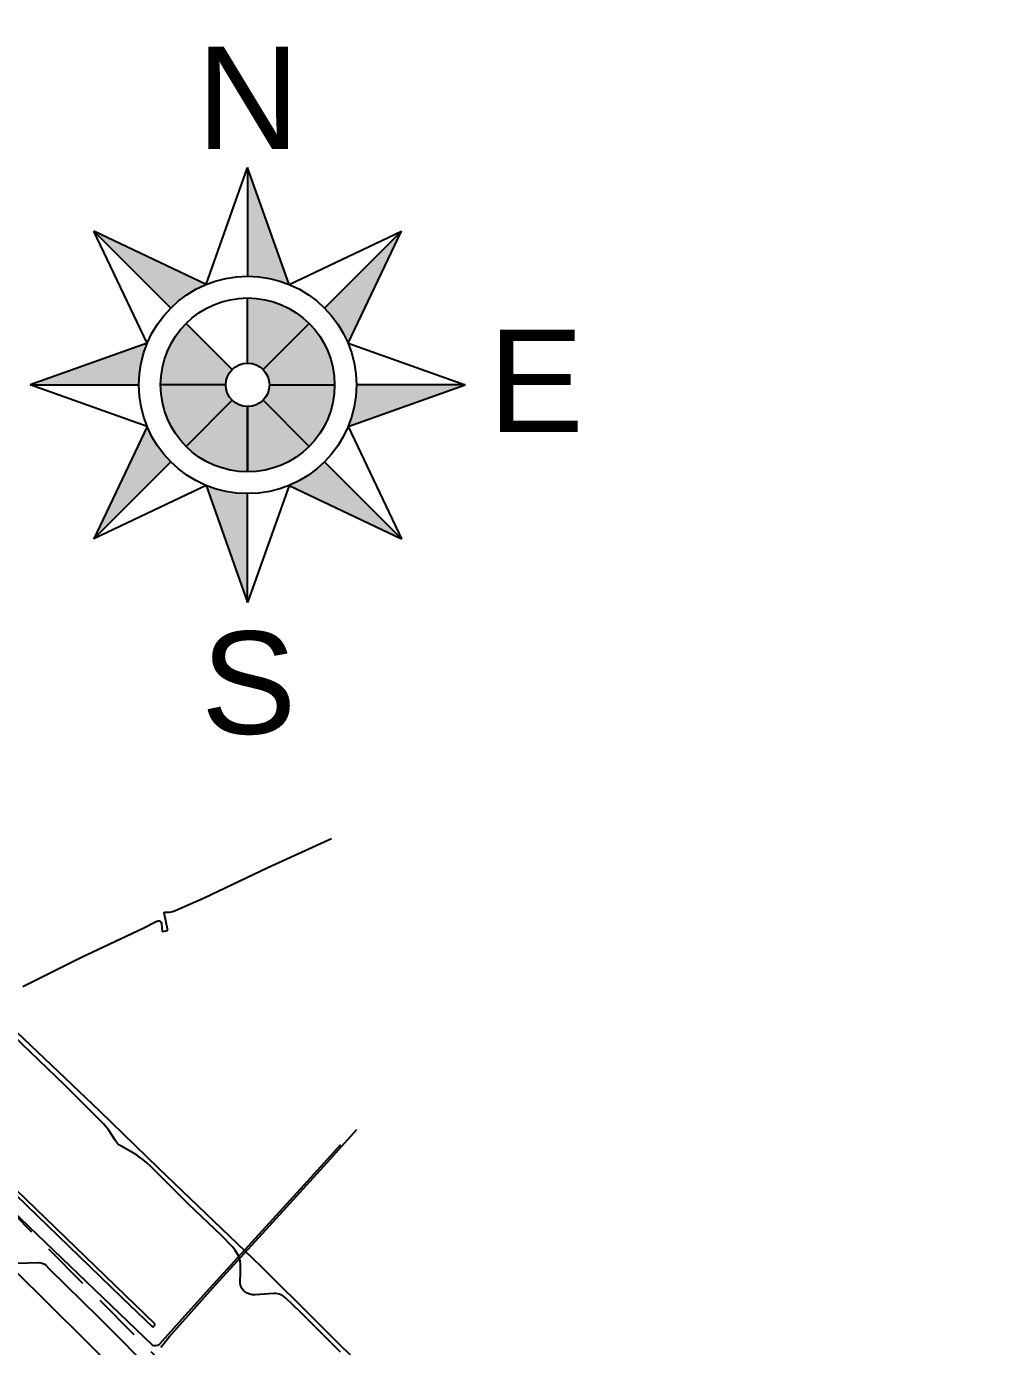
# Model space of a CAD drawing. Header units: metres. Extents: x 2 to 659295185, y -28 to 1124222152.
# Drawn here: x 661166 to 662159, y 1127318 to 1128685 of the extents above; entities that cross this region are included whole.
import ezdxf

# ---------------------------------------------------------------- set-up
doc = ezdxf.new("R2010")
doc.units = ezdxf.units.M
doc.header["$MEASUREMENT"] = 0
doc.linetypes.add('HIDDEN', pattern=[0.375, 0.25, -0.125])
doc.linetypes.add('PTS_EXT', pattern=[999999, 0, -999999])
for name, color, linetype in [('División Parroquial', 130, 'CONTINUOUS'), ('MANZANA', 30, 'CONTINUOUS'), ('North Arrow', 6, 'CONTINUOUS')]:
    doc.layers.add(name, color=color, linetype=linetype)
doc.layers.add('Limite Municipio', color=1, linetype='HIDDEN', lineweight=30)
doc.styles.add('romant', font='arial.ttf')

msp = doc.modelspace()

# ---------------------------------------------------------------- hatches: boundary and pattern name
at = {"layer": 'North Arrow', "linetype": 'Continuous', "ltscale": 110}
for points in [[(661394.6169, 1128426.2571, -0.098462179), (661437.6729, 1128417.6953), (661437.6817, 1128417.6994), (661394.6169, 1128538.8032)], [(661235.4552, 1128472.8763), (661315.0373, 1128393.2941, -0.098462179), (661351.5367, 1128417.6853), (661351.5399, 1128417.6944)], [(661553.7785, 1128472.8763), (661474.1964, 1128393.2941, -0.098462179), (661498.5875, 1128356.7948), (661498.5967, 1128356.7915)], [(661394.6169, 1128336.2231, -0.414213562), (661417.1253, 1128313.7146, -1), (661372.1084, 1128313.7146, -0.198912367), (661378.701, 1128329.6305), (661330.9532, 1128377.3783, 0.198912367), (661304.5829, 1128313.7146, 1), (661484.6508, 1128313.7146, 0.414213562), (661394.6169, 1128403.7486)], [(661484.6508, 1128313.7146, 0.198912368), (661458.2805, 1128377.3783), (661410.5327, 1128329.6305, -0.198912368), (661417.1253, 1128313.7146)], [(661169.5283, 1128313.7146), (661282.0744, 1128313.7146, -0.098462179), (661290.6362, 1128356.7707), (661290.6321, 1128356.7795)], [(661304.5829, 1128313.7146, 0.198912368), (661330.9532, 1128250.051), (661378.701, 1128297.7987, -0.198912368), (661372.1084, 1128313.7146)], [(661619.7054, 1128313.7146), (661507.1593, 1128313.7146, -0.098462179), (661498.5975, 1128270.6585), (661498.6016, 1128270.6498)], [(661394.6169, 1128223.6807, 0.198912368), (661458.2805, 1128250.051), (661410.5327, 1128297.7987, -0.198912368), (661394.6169, 1128291.2062)], [(661235.4552, 1128154.553), (661315.0373, 1128234.1351, -0.098462179), (661290.6462, 1128270.6345), (661290.637, 1128270.6377)], [(661553.7785, 1128154.553), (661474.1964, 1128234.1351, -0.098462179), (661437.697, 1128209.744), (661437.6938, 1128209.7348)], [(661394.6169, 1128088.6261), (661394.6169, 1128201.1722, -0.098462179), (661351.5608, 1128209.734), (661351.552, 1128209.7298)]]:
    msp.add_hatch(color=143, dxfattribs=at).paths.add_polyline_path(points)

# ---------------------------------------------------------------- linework, layer by layer
at = {"layer": 'División Parroquial', "color": 1, "flags": 128}
msp.add_lwpolyline([(660284.3611, 1128548.5479), (660291.9638, 1128544.7486), (660300.6302, 1128537.7001), (660308.2906, 1128523.363), (660356.3721, 1128428.5023), (660499.8085, 1128145.4699), (660545.6307, 1128048.5696), (660555.5587, 1128031.0132), (660609.2556, 1127980.1536), (660679.9143, 1127914.6469), (660683.3363, 1127911.4775), (660716.9381, 1127867.9864), (660767.18, 1127791.092), (660817.8672, 1127713.5078), (660992.1679, 1127545.832), (661013.7143, 1127528.7554), (661152.665, 1127398.102), (661298.6494, 1127253.5715)], dxfattribs=at)
at = {"layer": 'Limite Municipio', "color": 4, "linetype": 'HIDDEN', "lineweight": -3, "ltscale": 200}
msp.add_lwpolyline([(661217.1414, 1125787.7676), (661565.8495, 1126105.0778), (661637.6286, 1126174.5751), (661653.3985, 1126203.4334), (661663.3218, 1126240.7824), (661707.1418, 1126339.6583), (661716.5919, 1126378.4696), (661728.499, 1126542.376), (661740.1831, 1126547.8035), (661731.2016, 1126570.9728), (661590.2005, 1126593.7366), (661563.8703, 1126684.3753), (661570.4914, 1126879.237), (661570.4914, 1126879.237), (661604.9695, 1127010.5578), (661489.0974, 1127118.2713), (660818.7713, 1127790.2382), (660698.8999, 1127968.3216), (660564.6645, 1128087.9653), (660342.9939, 1128523.5772), (660311.9901, 1128579.5436), (660273.9891, 1128603.0461)], dxfattribs=at)
at = {"layer": 'MANZANA', "lineweight": -2}
for p, q in [((661415.4943, 1127814.3267), (661481.3126, 1127844.1606)), ((661349.5688, 1127782.953), (661415.4943, 1127814.3267)), ((661326.9339, 1127772.8951), (661349.5688, 1127782.953)), ((661308.1169, 1127767.6062), (661308.3313, 1127767.9461)), ((661308.1169, 1127767.2762), (661308.1169, 1127767.6062)), ((661311.9265, 1127749.1599), (661308.1169, 1127767.2762)), ((661308.3313, 1127767.9461), (661308.8755, 1127768.0561)), ((661308.8755, 1127768.0561), (661310.9617, 1127767.8461)), ((661310.9617, 1127767.8461), (661313.5921, 1127767.8561)), ((661313.5921, 1127767.8561), (661315.5629, 1127768.196)), ((661315.5629, 1127768.196), (661316.874, 1127768.536)), ((661316.874, 1127768.536), (661318.1851, 1127768.9859)), ((661318.1851, 1127768.9859), (661326.9339, 1127772.8951)), ((661222.6487, 1127721.4356), (661286.4963, 1127751.4694)), ((661286.4963, 1127751.4694), (661300.8111, 1127758.618)), ((661300.8111, 1127758.618), (661302.2376, 1127759.0679)), ((661302.2376, 1127759.0679), (661303.4415, 1127759.0679)), ((661303.4415, 1127759.0679), (661304.1012, 1127758.738)), ((661304.1012, 1127758.738), (661304.5382, 1127758.2981)), ((661304.5382, 1127758.2981), (661305.0907, 1127757.4182)), ((661305.0907, 1127757.4182), (661305.536, 1127756.0985)), ((661305.536, 1127756.0985), (661306.344, 1127748.0202)), ((661306.344, 1127748.0202), (661311.9265, 1127749.1599)), ((661161.8686, 1127691.0717), (661222.6487, 1127721.4356)), ((661128.445, 1127669.651), (661241.3471, 1127562.5428)), ((661205.6178, 1127588.9274), (661143.0071, 1127649.0352)), ((661298.7661, 1127341.5329), (661043.8953, 1127588.0027)), ((661245.7916, 1127548.7456), (661205.6178, 1127588.9274)), ((661241.3471, 1127562.5428), (661302.5395, 1127503.2149)), ((661250.6401, 1127542.5669), (661245.7916, 1127548.7456)), ((661257.5914, 1127532.099), (661250.6401, 1127542.5669)), ((661258.919, 1127530.1094), (661257.5914, 1127532.099)), ((661473.2234, 1127504.7997), (661507.5591, 1127543.1119)), ((661260.0157, 1127528.6797), (661258.919, 1127530.1094)), ((661260.7908, 1127527.9099), (661260.0157, 1127528.6797)), ((661261.8875, 1127526.9201), (661260.7908, 1127527.9099)), ((661264.5261, 1127525.3804), (661261.8875, 1127526.9201)), ((661279.682, 1127516.8221), (661264.5261, 1127525.3804)), ((661490.8695, 1127527.3251), (661452.8232, 1127485.4636)), ((661282.8731, 1127514.2926), (661279.682, 1127516.8221)), ((661286.1715, 1127512.0931), (661282.8731, 1127514.2926)), ((661290.3521, 1127508.6838), (661286.1715, 1127512.0931)), ((661294.3101, 1127504.7246), (661290.3521, 1127508.6838)), ((661333.6016, 1127465.8625), (661294.3101, 1127504.7246)), ((661417.3991, 1127443.4921), (661473.2234, 1127504.7997)), ((661296.0202, 1127319.7273), (661113.1192, 1127495.4216)), ((661302.5395, 1127503.2149), (661408.3996, 1127401.6056)), ((661144.173, 1127485.8235), (661264.2325, 1127369.6872)), ((661452.8232, 1127485.4636), (661387.846, 1127414.2681)), ((661367.5002, 1127433.2691), (661333.6016, 1127465.8625)), ((661361.7973, 1127382.7345), (661417.3991, 1127443.4921)), ((661378.8383, 1127421.4915), (661367.5002, 1127433.2691)), ((661387.846, 1127414.2681), (661355.2501, 1127378.3954)), ((661381.5924, 1127418.1822), (661378.8383, 1127421.4915)), ((661382.8045, 1127416.5325), (661381.5924, 1127418.1822)), ((661385.0144, 1127412.4534), (661382.8045, 1127416.5325)), ((661386.0122, 1127409.9139), (661385.0144, 1127412.4534)), ((661386.9027, 1127407.0345), (661386.0122, 1127409.9139)), ((661155.3874, 1127404.8), (661179.3828, 1127405.2499)), ((661179.3828, 1127405.2499), (661181.906, 1127404.7)), ((661181.906, 1127404.7), (661184.4292, 1127403.6103)), ((661184.4292, 1127403.6103), (661185.7486, 1127402.7304)), ((661185.7486, 1127402.7304), (661188.8325, 1127399.2012)), ((661188.8325, 1127399.2012), (661240.6659, 1127348.4515)), ((661387.3562, 1127403.2852), (661386.9027, 1127407.0345)), ((661387.0017, 1127385.0289), (661387.3892, 1127395.6468)), ((661387.3727, 1127400.1859), (661387.3562, 1127403.2852)), ((661387.3892, 1127395.6468), (661387.3727, 1127400.1859)), ((661408.3996, 1127401.6056), (661554.8953, 1127255.8352)), ((661313.4025, 1127328.5455), (661361.7973, 1127382.7345)), ((661387.2325, 1127381.7096), (661387.0017, 1127385.0289)), ((661387.9005, 1127380.1699), (661387.2325, 1127381.7096)), ((661264.2325, 1127369.6872), (661296.482, 1127338.6435)), ((661355.2501, 1127378.3954), (661320.4692, 1127339.7433)), ((661389.0054, 1127378.0704), (661387.9005, 1127380.1699)), ((661390.3247, 1127376.5307), (661389.0054, 1127378.0704)), ((661392.1965, 1127374.991), (661390.3247, 1127376.5307)), ((661394.2827, 1127373.7812), (661392.1965, 1127374.991)), ((661396.806, 1127372.6915), (661394.2827, 1127373.7812)), ((661399.4446, 1127372.0316), (661396.806, 1127372.6915)), ((661402.3967, 1127371.8316), (661399.4446, 1127372.0316)), ((661421.7826, 1127373.3513), (661402.3967, 1127371.8316)), ((661424.3059, 1127373.3613), (661421.7826, 1127373.3513)), ((661427.3733, 1127372.7114), (661424.3059, 1127373.3613)), ((661429.1297, 1127372.0616), (661427.3733, 1127372.7114)), ((661430.7789, 1127371.2917), (661429.1297, 1127372.0616)), ((661432.2054, 1127370.3019), (661430.7789, 1127371.2917)), ((661433.8546, 1127368.8722), (661432.2054, 1127370.3019)), ((661449.1506, 1127354.3452), (661433.8546, 1127368.8722)), ((661490.7591, 1127312.7237), (661449.1506, 1127354.3452)), ((661240.6659, 1127348.4515), (661303.9528, 1127285.1444)), ((661296.482, 1127338.6435), (661298.7661, 1127341.5329)), ((661320.4692, 1127339.7433), (661303.4662, 1127320.9771)), ((661306.7563, 1127320.3272), (661313.4025, 1127328.5455)), ((661297.1169, 1127319.2874), (661296.0202, 1127319.7273)), ((661299.4175, 1127319.0775), (661297.1169, 1127319.2874)), ((661301.2811, 1127319.6373), (661299.4175, 1127319.0775)), ((661303.4662, 1127320.9771), (661301.2811, 1127319.6373)), ((661304.6866, 1127317.6677), (661306.7563, 1127320.3272))]:
    msp.add_line(p, q, dxfattribs=at)
at = {"layer": 'North Arrow', "color": 143, "linetype": 'Continuous'}
for p, q in [((661351.5441, 1128417.6883), (661394.6169, 1128538.8032)), ((661394.6169, 1128538.8032), (661394.6169, 1128426.2571)), ((661437.685, 1128417.6903), (661394.6169, 1128538.8032)), ((661290.6371, 1128356.7728), (661235.4489, 1128472.8826)), ((661235.4489, 1128472.8826), (661315.0373, 1128393.2941)), ((661351.5586, 1128417.6944), (661235.4489, 1128472.8826)), ((661235.4489, 1128472.8826), (661235.4489, 1128472.8826)), ((661437.6729, 1128417.6953), (661553.7716, 1128472.8826)), ((661553.7716, 1128472.8826), (661474.1924, 1128393.2981)), ((661498.5884, 1128356.7835), (661553.7716, 1128472.8826)), ((661553.7716, 1128472.8826), (661553.7716, 1128472.8826)), ((661394.6169, 1128336.2222), (661394.6169, 1128403.758)), ((661394.6169, 1128336.2231), (661394.6169, 1128403.7486)), ((661378.7027, 1128329.6288), (661330.947, 1128377.3845)), ((661410.531, 1128329.6288), (661458.2774, 1128377.3845)), ((661290.6321, 1128356.7835), (661169.5283, 1128313.7146)), ((661498.5884, 1128356.7835), (661619.6975, 1128313.7146)), ((661290.6431, 1128270.6419), (661169.5283, 1128313.7146)), ((661169.5283, 1128313.7146), (661282.0744, 1128313.7146)), ((661372.1093, 1128313.7146), (661304.5735, 1128313.7146)), ((661417.1244, 1128313.7146), (661484.647, 1128313.7146)), ((661498.5884, 1128270.6458), (661619.6975, 1128313.7146)), ((661619.6975, 1128313.7146), (661507.1593, 1128313.7146)), ((661378.7027, 1128297.8005), (661330.947, 1128250.058)), ((661458.2774, 1128250.058), (661410.531, 1128297.8005)), ((661394.6169, 1128291.2071), (661394.6169, 1128223.6845)), ((661394.6169, 1128223.6807), (661394.6169, 1128291.2062)), ((661290.6371, 1128270.6564), (661235.4489, 1128154.5599)), ((661498.5884, 1128270.6458), (661553.7716, 1128154.5599)), ((661235.4489, 1128154.5599), (661315.0307, 1128234.1417)), ((661553.7716, 1128154.5599), (661474.1929, 1128234.1439)), ((661351.548, 1128209.7431), (661235.4489, 1128154.5599)), ((661351.548, 1128209.7431), (661394.6169, 1128088.6393)), ((661437.6817, 1128209.7431), (661394.6169, 1128088.6393)), ((661437.6817, 1128209.7431), (661553.7716, 1128154.5599)), ((661394.6169, 1128088.6393), (661394.6169, 1128201.1722)), ((661235.4489, 1128154.5599), (661235.4489, 1128154.5599)), ((661553.7716, 1128154.5599), (661553.7716, 1128154.5599)), ((661394.6169, 1128088.6393), (661394.6169, 1128088.6393))]:
    msp.add_line(p, q, dxfattribs=at)
at = {"layer": 'North Arrow', "color": 143, "linetype": 'PTS_EXT'}
for p, q in [((661394.6169, 1128538.8032), (661351.548, 1128417.6994)), ((661437.6817, 1128417.6994), (661394.6169, 1128538.8032)), ((661351.548, 1128417.6994), (661235.4489, 1128472.8826)), ((661235.4489, 1128472.8826), (661290.6321, 1128356.7835)), ((661553.7716, 1128472.8826), (661437.6817, 1128417.6994)), ((661498.5884, 1128356.7835), (661553.7716, 1128472.8826)), ((661290.6321, 1128356.7835), (661169.5283, 1128313.7146)), ((661619.6975, 1128313.7146), (661498.5884, 1128356.7835)), ((661169.5283, 1128313.7146), (661290.6321, 1128270.6458)), ((661498.5884, 1128270.6458), (661619.6975, 1128313.7146)), ((661290.6321, 1128270.6458), (661235.4489, 1128154.5599)), ((661553.7716, 1128154.5599), (661498.5884, 1128270.6458)), ((661235.4489, 1128154.5599), (661351.548, 1128209.7431)), ((661351.548, 1128209.7431), (661394.6169, 1128088.6393)), ((661394.6169, 1128088.6393), (661437.6817, 1128209.7431)), ((661437.6817, 1128209.7431), (661553.7716, 1128154.5599))]:
    msp.add_line(p, q, dxfattribs=at)
at = {"layer": 'North Arrow', "color": 7, "linetype": 'Continuous'}
for p, q in [((661394.6169, 1128538.8032), (661394.6169, 1128538.8032)), ((661619.6975, 1128313.7146), (661619.6975, 1128313.7146))]:
    msp.add_line(p, q, dxfattribs=at)
at = {"layer": 'North Arrow', "color": 140, "linetype": 'Continuous'}
msp.add_line((661169.5283, 1128313.7146), (661169.5283, 1128313.7146), dxfattribs=at)
at = {"layer": 'North Arrow', "color": 143, "linetype": 'Continuous'}
for radius in [112.5424, 90.034, 22.5085]:
    msp.add_circle((661394.6169, 1128313.7146), radius, dxfattribs=at)

# ---------------------------------------------------------------- texts
at = {"layer": 'North Arrow', "color": 7, "linetype": 'Continuous', "style": 'romant'}
msp.add_text('N', height=105.9178, rotation=0.0000025, dxfattribs=at).set_placement((661341.7162, 1128557.9365))
for s, p in [('E', (661643.7954, 1128264.8919)), ('S', (661346.4186, 1127952.6038))]:
    msp.add_text(s, height=105.9178, dxfattribs=at).set_placement(p)

doc.saveas('drawing.dxf')
